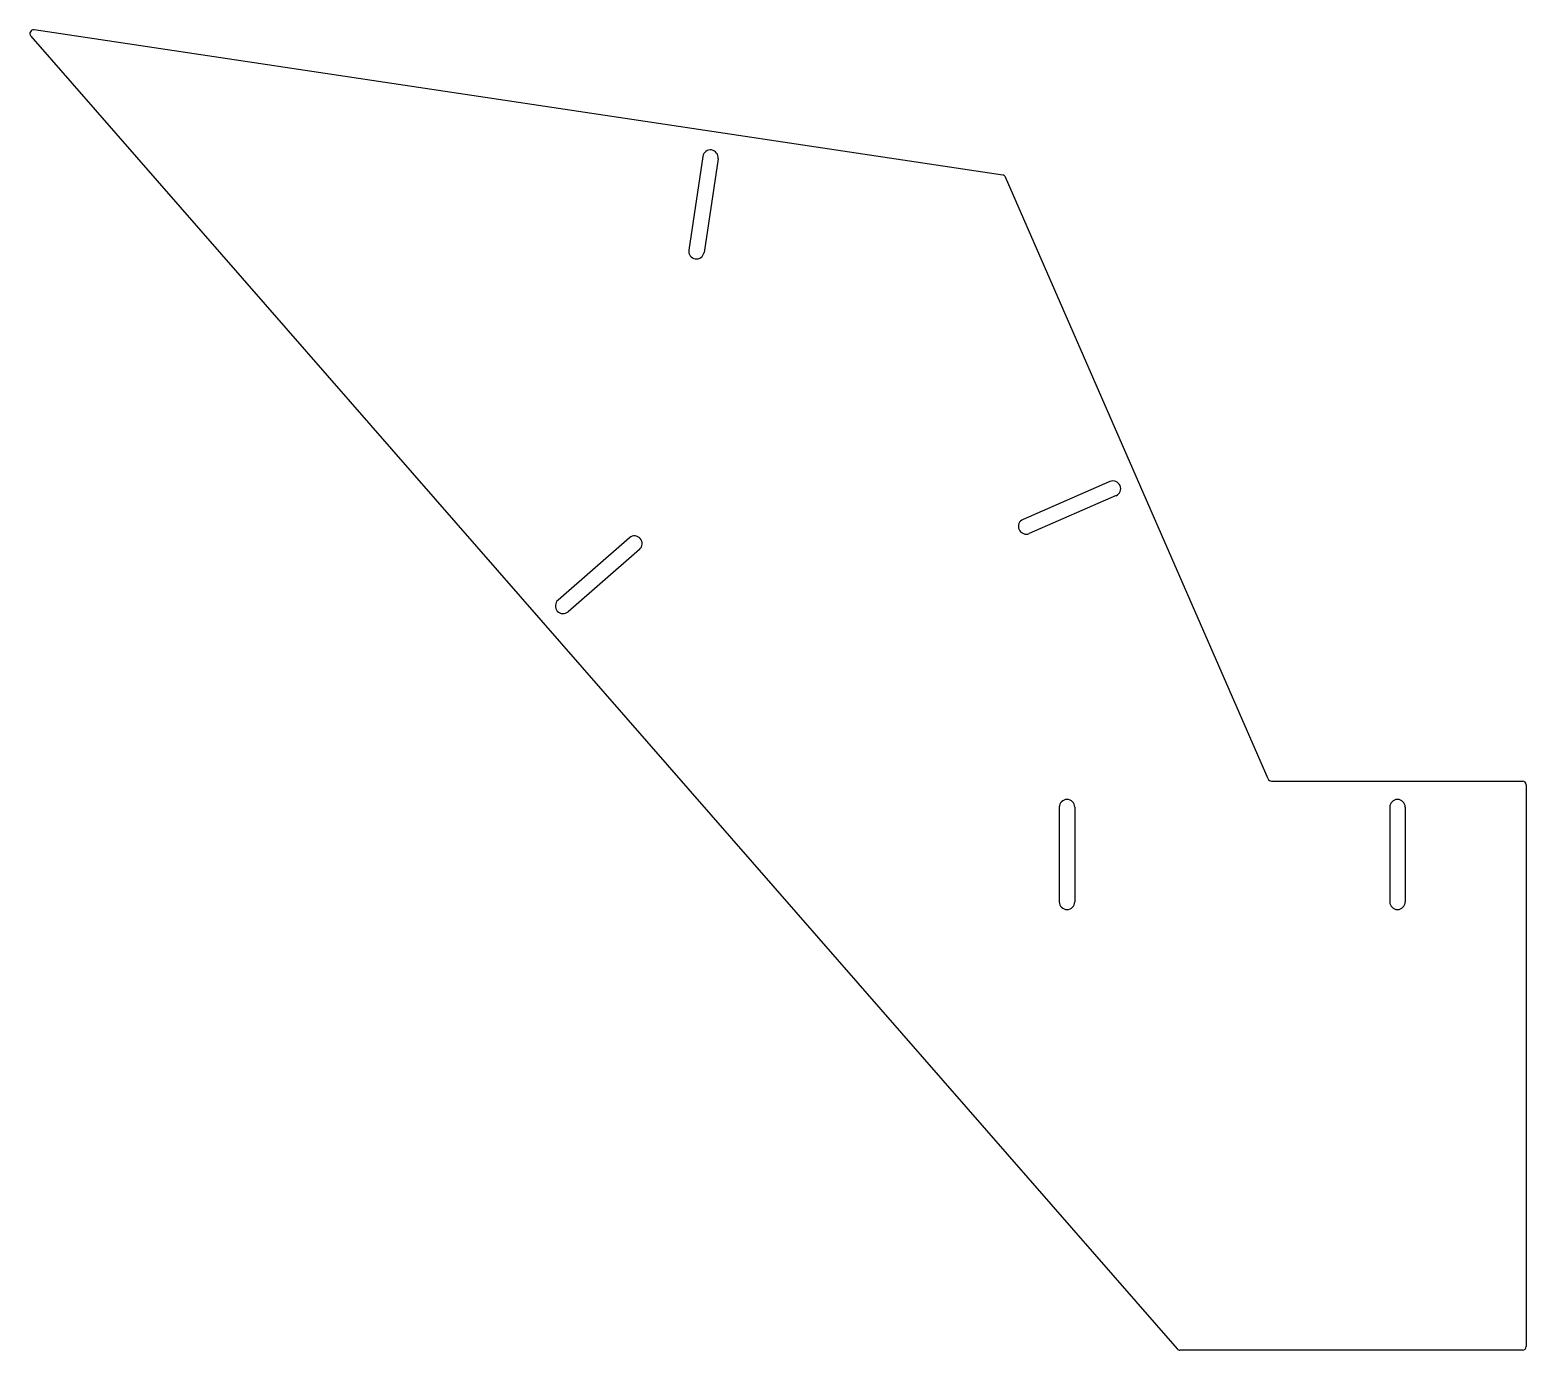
# Model space of a CAD drawing. Header units: millimetres. Extents: x -333 to 75, y 0 to 360.
import ezdxf

# ---------------------------------------------------------------- set-up
doc = ezdxf.new("R2010")
doc.units = ezdxf.units.MM

msp = doc.modelspace()

# ---------------------------------------------------------------- linework, layer by layer
at = {"color": 7, "linetype": 'Continuous', "lineweight": 25}
for p, q in [((-67.79, 320.08), (-331.58, 359.6)), ((-332.48, 357.95), (-20.3, 0.34)), ((-149.49, 325.14), (-153.32, 299.63)), ((-145.34, 324.52), (-149.16, 299)), ((4.43, 155.6), (-67.03, 319.49)), ((-38.63, 236.59), (-62.28, 226.28)), ((-36.95, 232.74), (-60.6, 222.43)), ((-169.47, 221.25), (-188.91, 204.28)), ((-166.71, 218.09), (-186.15, 201.12)), ((5.35, 155), (73.69, 155)), ((74.69, 154), (74.69, 1)), ((-52.41, 147.9), (-52.41, 122.1)), ((-48.21, 147.9), (-48.21, 122.1)), ((37.59, 147.9), (37.59, 122.1)), ((41.79, 147.9), (41.79, 122.1)), ((73.69, 0), (-19.55, 0))]:
    msp.add_line(p, q, dxfattribs=at)
for centre, radius, start, end in [((-331.73, 358.61), 1, 81.4804, 221.1199), ((-147.42, 324.83), 2.1, 351.4804, 171.4804), ((-67.94, 319.09), 1, 23.5565, 81.4804), ((-151.24, 299.31), 2.1, 171.4804, 351.4804), ((-37.79, 234.66), 2.1, 293.5565, 113.5565), ((-61.44, 224.35), 2.1, 113.5565, 293.5565), ((-168.09, 219.67), 2.1, 311.1199, 131.1199), ((-187.53, 202.7), 2.1, 131.1199, 311.1199), ((5.35, 156), 1, 203.5565, 270), ((73.69, 154), 1, 0, 90), ((-50.31, 147.9), 2.1, 0, 180), ((39.69, 147.9), 2.1, 0, 180), ((-50.31, 122.1), 2.1, 180, 0), ((39.69, 122.1), 2.1, 180, 0), ((-19.55, 1), 1, 221.1199, 270), ((73.69, 1), 1, 270, 0)]:
    msp.add_arc(centre, radius, start, end, dxfattribs=at)

doc.saveas('drawing.dxf')
